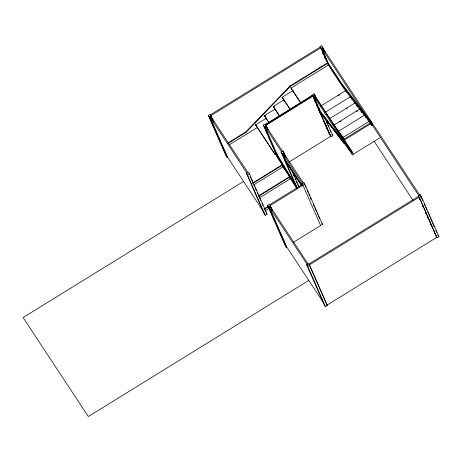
<?xml version="1.0" encoding="UTF-8"?>
<svg xmlns="http://www.w3.org/2000/svg" width="462" height="462" viewBox="0 0 462 462"><rect width="100%" height="100%" fill="white"/><g stroke="black" fill="none" stroke-linecap="round" stroke-linejoin="round"><path stroke-width="0.69" d="M228.268 142.746L245.796 131.924L290.009 85.996L327.829 62.641L321.783 48.874M227.933 143.532L246.073 132.334L290.28 86.406L328.101 63.057L321.483 47.979L367.273 117.464M267.983 129.81L265.956 125.196L312.451 95.322L330.648 136.359L289.102 162.006M344.467 139.957L343.543 140.535L351.749 152.986L352.673 152.414L344.467 139.963L343.347 137.405L333.414 124.474M246.968 173.186L209.869 116.892L227.518 157.097L227.056 157.38L225.97 155.734L208.322 115.529L210.17 114.385L213.866 121.985M210.441 114.801L320.206 47.026M227.056 157.38L209.407 117.175L211.255 116.037M322.863 47.124L321.021 48.262L319.935 46.61L321.777 45.472L325.179 52.397M328.834 64.732L291.014 88.08L300.652 102.841M289.824 109.049L282.155 97.28L293.226 90.442M279.781 116.453L273.296 106.474L283.784 100M273.481 106.895L274.405 106.324M274.925 109.194L264.437 115.673L268.953 122.661M264.622 116.089L265.546 115.517M266.649 118.035L255.636 124.832L255.821 125.248M229.285 144.825L257.79 127.229M252.887 183.368L282.6 165.021L277.269 156.93L263.294 125.098L265.142 123.96L267.966 129.562M317.365 100.549L314.027 93.769L312.179 94.906L313.271 96.558L330.919 136.769L332.767 135.632L324.861 117.631M265.413 124.37L312.451 95.322M265.685 124.786L313.23 95.426L352.367 154.816L380.457 137.468M265.956 125.196L312.993 96.148M279.088 160.256L264.385 126.75L266.228 125.612M313.271 96.558L315.113 95.42M327.367 62.924L340.413 82.721L340.875 82.438L370.888 121.72L372.499 125.393L372.037 125.681L369.3 121.246L343.012 137.48M320.772 106.017L346.304 90.257M338.074 95.865L339.911 94.733M319.138 108.426L319.542 108.177M353.291 154.244L314.697 95.686L315.534 97.609L314.657 95.709L313.79 96.246L320.449 111.411L319.929 111.729L344.207 143.509L345.131 142.937M324.855 112.537L350.993 96.396M329.55 118.676L355.226 102.824L359.881 109.887M346.24 108.905L347.459 108.148M275.196 152.801L275.981 153.996L275.115 154.533L274.93 154.112L275.797 153.58M277.564 154.1L276.64 154.672L296.951 188.23L281.098 152.113L282.94 150.976L286.169 157.496M246.506 173.469L248.354 172.332L249.44 173.983L267.088 214.189L265.246 215.327L264.154 213.675L246.506 173.469L247.597 175.121L265.246 215.327M247.597 175.121L249.44 173.983M297.251 188.086L282.184 153.759L284.032 152.622M333.628 125.196L359.915 108.963L364.2 115.46M243.555 181.427L23.1 317.55L88.329 416.528L308.783 280.405M339.928 121.841L341.147 121.084M356.433 111.648L357.657 110.892M302.35 183.379L282.646 153.476L285.585 160.181L285.129 160.464L301.68 185.58M252.702 182.952L282.421 164.605L275.508 154.117M368.89 121.598L364.61 115.107L338.323 131.335L339.091 132.502M365.153 115.927L365.615 115.644M254.054 184.685L283.16 166.713L281.872 163.779M367.781 118.543L368.243 118.26M314.697 95.686L344.005 140.252L342.885 137.693L343.347 137.405M372.037 125.681L370.426 122.003L370.888 121.72M370.853 122.609L344.103 139.126L343.555 138.305M343.306 141.164L343.145 140.783L371.217 123.446M343.376 142.25L343.895 141.926L343.127 140.794M258.76 195.703L289.686 176.611L282.617 165.887M258.939 196.125L289.87 177.027L289.686 176.611M259.5 197.811L290.425 178.713L289.322 176.201L289.87 177.027M302.425 184.881L301.888 183.662L303.736 182.525L304.822 184.171L322.47 224.376L293.335 242.365M307.172 264.535L269.121 206.797L286.769 247.003L286.307 247.286L285.221 245.64L267.573 205.434L269.415 204.291L272.528 210.557M269.687 204.706L302.431 184.488M264.206 208.83L268.451 206.208M304.822 184.171L270.23 205.532L272.257 210.146M264.391 209.251L268.636 206.63M286.307 247.286L268.659 207.08L270.501 205.942M265.558 210.562L269.196 208.316M264.154 213.675L264.616 213.392M306.71 264.818L308.552 263.681L309.638 265.332L327.287 305.532L325.444 306.676L324.359 305.024L306.71 264.818L307.796 266.47L325.444 306.676M420.166 194.768L418.318 195.905L419.404 197.557L437.058 237.763L438.9 236.619L421.252 196.414L420.166 194.768L422.77 200.699M308.824 264.091L418.589 196.315M307.796 266.47L309.638 265.332M419.404 197.557L421.252 196.414M327.015 305.122L436.781 237.347L419.132 197.141L309.367 264.917L327.287 305.532M322.967 115.552L329.51 124.059M330.382 125.196L337.358 134.269M338.23 135.401L350.444 151.282M338.051 131.399L342.885 137.693M320.449 111.411L343.895 141.926M320.114 112.15L344.207 143.509M340.413 82.721L370.426 122.003M330.919 136.769L324.832 123.158M419.704 195.051L322.401 47.407L322.984 48.724M371.54 123.937L418.78 195.622M354.752 103.084L350.531 96.679L350.716 97.101M328.101 63.057L340.875 82.438M331.196 68.318L333.558 71.899M334.742 73.695L336.319 76.086M337.497 77.876L339.073 80.267M340.257 82.057L341.435 83.853M350.444 97.528L345.842 90.54L346.933 92.619M333.783 72.372L334.973 74.18M336.555 76.588L337.751 78.396M328.101 64.605L345.703 91.309M437.814 234.973L438.9 236.619M374.076 141.216L412.999 200.271M435.966 236.111L436.238 236.521M436.781 237.347L437.058 237.763M332.039 134.529L332.767 135.632M290.009 85.996L290.28 86.406M290.742 87.67L300.86 103.02M282.155 97.28L290.032 109.228M273.296 106.474L279.597 116.037M264.166 115.257L269.161 122.84M282.484 151.259L265.765 125.895L266.638 127.87M303.274 182.808L283.57 152.91L284.373 154.735M281.56 151.831L264.847 126.467L278.17 156.82M263.294 125.098L264.385 126.75M281.098 152.113L282.184 153.759M301.888 183.662L302.974 185.314L320.628 225.52M285.585 160.181L302.142 185.297M285.493 161.302L301.259 185.222M321.927 223.55L322.47 224.376M274.93 154.112L255.365 124.417L275.115 154.533M289.882 177.893L296.592 188.207L296.408 187.786M245.796 131.924L246.073 132.334M247.892 172.615L210.793 116.32L211.665 118.307M270.045 206.225L308.09 263.964M208.322 115.529L209.407 117.175M267.573 205.434L268.659 207.08M266.366 213.086L267.088 214.189M226.703 155.861L264.229 212.797M323.643 302.957L285.955 245.767L280.168 232.582M276.438 153.292L296.315 186.134M282.935 166.909L283.68 168.145M323.383 119.918L324.255 121.858M424.214 203.996L425.08 205.971M425.664 207.288L426.819 209.927M427.685 211.902L428.262 213.219M428.846 214.541L429.712 216.516M430.289 217.833L432.028 221.789M432.605 223.106L434.344 227.061M435.787 230.359L436.654 232.334M419.461 198.296L420.039 199.613M422.643 205.544L423.51 207.525M425.825 212.797L426.692 214.772M427.558 216.747L428.43 218.728M430.74 224.001L431.612 225.976M434.216 231.907L434.794 233.229M419.19 197.88L420.056 199.861M422.372 205.134L423.238 207.109M425.843 213.04L426.42 214.362M427.575 216.996L428.447 218.976M429.313 220.952L429.891 222.268M430.763 224.249L431.629 226.224M433.945 231.497L434.811 233.472M369.762 120.963L369.947 121.379M370.905 124.48L369.3 121.246M365.892 117.619L364.61 115.107M361.746 112.722L359.915 108.963M355.954 104.066L357.057 106.578M355.226 102.824L355.411 103.24M351.259 97.927L352.084 99.809M322.643 47.453L323.804 50.087M328.372 65.015L320.749 47.852L210.984 115.627L212.988 120.195M322.811 52.957L323.677 54.932M324.543 56.913L325.415 58.888M322.828 53.205L323.406 54.522M324.561 57.161L325.433 59.136M314.027 93.769L315.165 96.367M326.299 121.725L327.148 123.66M327.714 124.948L328.563 126.883M329.978 130.111L330.827 132.045M318.433 108.749L318.994 110.037M320.126 112.607L320.969 114.536M325.236 124.261L326.097 126.207L325.242 124.255M327.235 128.806L326.663 127.506L327.523 129.452M315.026 101.178L315.592 102.477M316.736 105.082L317.596 107.034M319.011 110.262L318.168 108.333L320.801 114.085M319.86 112.191L320.703 114.12M314.749 100.762L315.61 102.714M316.753 105.319L317.608 107.271M318.439 109.171L318.988 110.418M319.981 112.676L320.761 114.455M323.273 120.184L323.845 121.483M324.988 124.076L325.843 126.028M326.409 127.327L327.269 129.273M328.124 131.225L328.979 133.172M303.736 182.525L304.539 184.35M305.07 185.568L305.873 187.399M307.045 190.061L308.189 192.677M308.766 193.982L309.627 195.94M310.198 197.251L311.348 199.861M313.352 204.435L314.212 206.393M314.789 207.704L316.51 211.619M317.082 212.93L317.943 214.888M318.514 216.193L319.664 218.809M291.926 170.617L299.099 186.948M282.94 150.976L284.101 153.609M284.679 154.926L285.256 156.248M293.07 174.041L294.225 176.68M295.097 178.655L295.674 179.972M296.252 181.295L297.118 183.27M297.701 184.586L298.567 186.567M282.426 153.8L283.287 155.769M290.067 178.309L288.779 175.375L282.802 166.303L281.329 162.953M282.421 164.605L282.6 165.021M279.926 160.822L280.111 161.244M269.173 207.536L274.959 220.72M275.537 222.037L278.141 227.968M278.719 229.285L279.585 231.266M250.069 176.241L250.93 178.199M251.501 179.499L253.216 183.414M253.788 184.713L254.649 186.671M255.22 187.976L256.364 190.581M257.224 192.538L257.796 193.838M258.368 195.143L259.222 197.101M259.8 198.4L260.655 200.358M262.087 203.615L262.947 205.573M264.091 208.177L265.731 211.914M209.632 116.973L212.526 123.562M213.103 124.884L213.975 126.859M214.553 128.176L218.601 137.405M219.184 138.721L220.917 142.677M221.494 143.994L224.099 149.931M224.676 151.247L226.415 155.203M322.389 117.764L321.818 116.464L322.395 117.758M324.099 121.662L323.244 119.71L324.105 121.656M329.233 133.351L328.372 131.404L329.233 133.351"/></g></svg>
